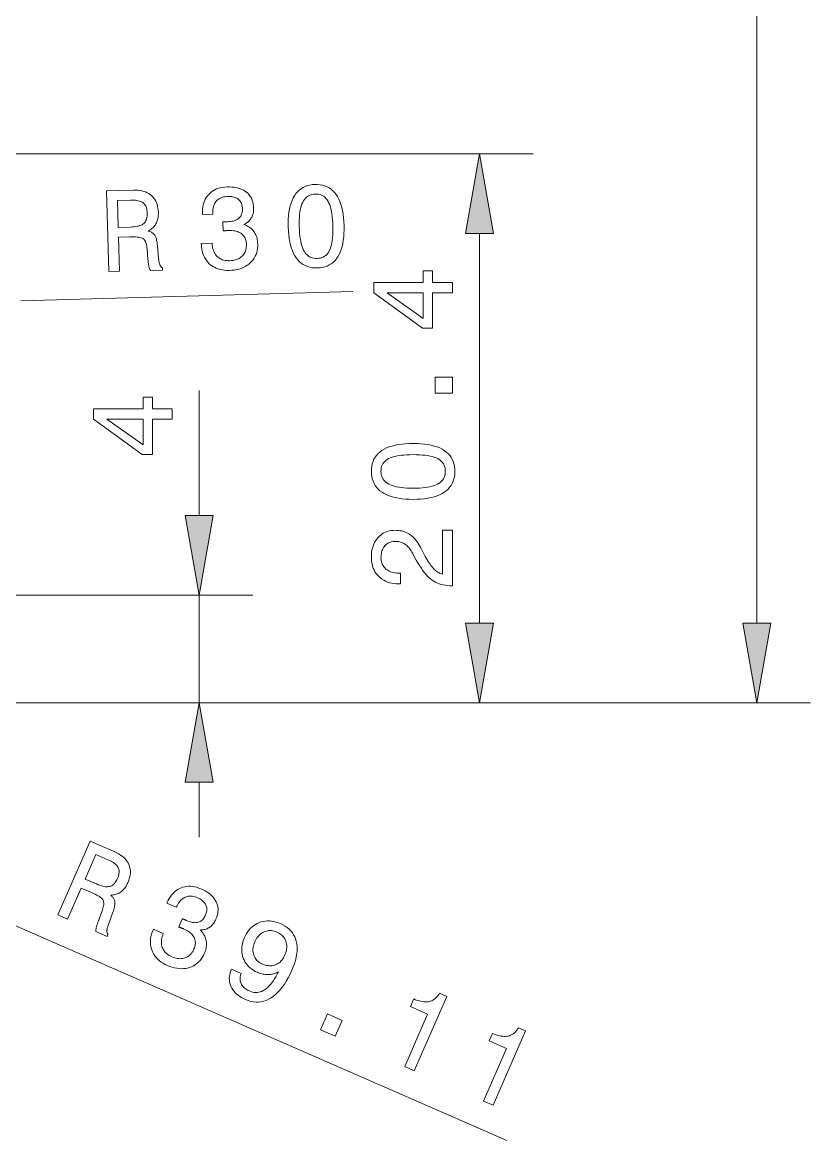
# Model space of a CAD drawing. Extents: x 0 to 297, y 0 to 420.
# Drawn here: x 146.33 to 175.65, y 111.93 to 153.49 of the extents above; entities that cross this region are included whole.
import ezdxf

# ---------------------------------------------------------------- set-up
doc = ezdxf.new("R2010")
doc.units = 0

msp = doc.modelspace()

# ---------------------------------------------------------------- linework, layer by layer
at = {"color": 7, "lineweight": 13}
for p, q in [((173.645, 131.163), (173.645, 284.152)), ((132.492, 148.606), (165.327, 148.606)), ((142.032, 128.208), (165.327, 128.208)), ((142.032, 128.208), (175.645, 128.208)), ((142.765, 121.361), (164.344, 111.93))]:
    msp.add_line(p, q, dxfattribs=at)
at = {"color": 7, "lineweight": 13, "ltscale": 0.362214}
msp.add_line((163.327, 131.163), (163.327, 145.651), dxfattribs=at)
at = {"color": 7, "lineweight": 13, "ltscale": 0.308955}
msp.add_line((146.273, 143.139), (158.626, 143.489), dxfattribs=at)
at = {"color": 5, "lineweight": 13, "ltscale": 0.116125}
msp.add_line((152.907, 135.163), (152.907, 139.808), dxfattribs=at)
at = {"color": 5, "lineweight": 13}
msp.add_line((125.571, 132.208), (154.907, 132.208), dxfattribs=at)
at = {"color": 5, "lineweight": 13, "ltscale": 0.1}
msp.add_line((152.907, 128.208), (152.907, 132.208), dxfattribs=at)
at = {"color": 5, "lineweight": 13, "ltscale": 0.321868}
msp.add_line((142.032, 128.208), (154.907, 128.208), dxfattribs=at)
at = {"color": 5, "lineweight": 13, "ltscale": 0.051139}
msp.add_line((152.907, 123.208), (152.907, 125.254), dxfattribs=at)
at = {"color": 7, "lineweight": 13}
for points in [[(163.848, 145.651), (163.327, 148.606), (162.806, 145.651)], [(149.541, 144.232), (149.456, 147.227), (150.457, 147.255), (150.544, 147.255), (150.626, 147.251), (150.704, 147.242), (150.778, 147.229), (150.849, 147.212), (150.915, 147.189), (150.976, 147.163), (151.034, 147.132), (151.088, 147.096), (151.138, 147.056), (151.183, 147.012), (151.224, 146.963), (151.26, 146.911), (151.292, 146.854), (151.319, 146.793), (151.342, 146.728), (151.36, 146.659), (151.374, 146.586), (151.383, 146.509), (151.387, 146.427), (151.388, 146.379), (151.386, 146.332), (151.382, 146.286), (151.377, 146.242), (151.369, 146.199), (151.359, 146.158), (151.347, 146.118), (151.333, 146.08), (151.317, 146.043), (151.299, 146.007), (151.279, 145.973), (151.257, 145.941), (151.233, 145.91), (151.207, 145.881), (151.179, 145.853), (151.149, 145.827), (151.118, 145.802), (151.084, 145.779), (151.048, 145.758), (151.01, 145.738), (151.043, 145.728), (151.073, 145.717), (151.102, 145.704), (151.129, 145.691), (151.153, 145.676), (151.177, 145.66), (151.198, 145.642), (151.217, 145.624), (151.235, 145.604), (151.251, 145.583), (151.266, 145.56), (151.279, 145.533), (151.292, 145.503), (151.303, 145.469), (151.314, 145.432), (151.323, 145.392), (151.332, 145.348), (151.34, 145.301), (151.347, 145.251), (151.353, 145.197), (151.398, 144.711), (151.401, 144.68), (151.405, 144.651), (151.408, 144.624), (151.413, 144.598), (151.417, 144.574), (151.422, 144.552), (151.427, 144.532), (151.433, 144.513), (151.438, 144.496), (151.445, 144.48), (151.451, 144.466), (151.459, 144.452), (151.466, 144.44), (151.475, 144.428), (151.484, 144.416), (151.494, 144.406), (151.505, 144.396), (151.516, 144.387), (151.528, 144.379), (151.54, 144.371), (151.543, 144.289), (151.09, 144.276), (151.084, 144.286), (151.078, 144.297), (151.072, 144.309), (151.066, 144.322), (151.061, 144.336), (151.056, 144.351), (151.051, 144.367), (151.046, 144.383), (151.042, 144.401), (151.037, 144.42), (151.033, 144.44), (151.029, 144.461), (151.025, 144.484), (151.021, 144.508), (151.017, 144.533), (151.013, 144.56), (151.01, 144.588), (151.007, 144.618), (151.003, 144.648), (151, 144.681), (150.968, 145.068), (150.962, 145.124), (150.955, 145.176), (150.946, 145.225), (150.935, 145.269), (150.923, 145.308), (150.909, 145.344), (150.894, 145.376), (150.876, 145.403), (150.858, 145.427), (150.837, 145.446), (150.813, 145.462), (150.783, 145.476), (150.746, 145.488), (150.703, 145.499), (150.654, 145.507), (150.599, 145.513), (150.538, 145.518), (150.47, 145.52), (150.396, 145.521), (150.316, 145.52), (149.905, 145.508), (149.941, 144.244)], [(152.986, 145.27), (153.384, 145.282), (153.389, 145.22), (153.396, 145.161), (153.407, 145.105), (153.421, 145.052), (153.439, 145.002), (153.459, 144.955), (153.482, 144.911), (153.509, 144.87), (153.539, 144.832), (153.572, 144.797), (153.608, 144.764), (153.646, 144.736), (153.687, 144.711), (153.73, 144.69), (153.776, 144.672), (153.825, 144.658), (153.876, 144.647), (153.93, 144.64), (153.987, 144.636), (154.046, 144.636), (154.103, 144.639), (154.158, 144.645), (154.211, 144.655), (154.261, 144.667), (154.308, 144.683), (154.353, 144.702), (154.395, 144.723), (154.435, 144.748), (154.471, 144.776), (154.506, 144.807), (154.537, 144.841), (154.565, 144.877), (154.589, 144.915), (154.61, 144.956), (154.628, 144.998), (154.642, 145.043), (154.652, 145.091), (154.659, 145.14), (154.663, 145.192), (154.663, 145.246), (154.66, 145.295), (154.654, 145.342), (154.644, 145.386), (154.631, 145.428), (154.615, 145.468), (154.595, 145.505), (154.573, 145.541), (154.547, 145.573), (154.517, 145.604), (154.485, 145.632), (154.449, 145.658), (154.411, 145.681), (154.37, 145.701), (154.326, 145.717), (154.28, 145.732), (154.231, 145.743), (154.18, 145.751), (154.126, 145.757), (154.069, 145.759), (154.01, 145.759), (154.001, 145.759), (153.993, 145.758), (153.984, 145.758), (153.975, 145.758), (153.966, 145.757), (153.958, 145.757), (153.949, 145.756), (153.94, 145.756), (153.93, 145.755), (153.921, 145.754), (153.912, 145.754), (153.901, 145.753), (153.891, 145.752), (153.879, 145.751), (153.868, 145.75), (153.855, 145.749), (153.842, 145.748), (153.828, 145.747), (153.814, 145.746), (153.799, 145.745), (153.79, 146.084), (153.799, 146.084), (153.808, 146.084), (153.817, 146.084), (153.826, 146.083), (153.835, 146.083), (153.844, 146.083), (153.852, 146.083), (153.861, 146.083), (153.87, 146.083), (153.878, 146.083), (153.887, 146.083), (153.895, 146.083), (153.903, 146.083), (153.911, 146.084), (153.919, 146.084), (153.926, 146.084), (153.934, 146.084), (153.942, 146.084), (153.949, 146.084), (153.956, 146.084), (154.013, 146.087), (154.066, 146.092), (154.117, 146.099), (154.164, 146.109), (154.208, 146.12), (154.25, 146.134), (154.288, 146.15), (154.323, 146.168), (154.355, 146.189), (154.384, 146.211), (154.41, 146.236), (154.433, 146.264), (154.453, 146.293), (154.47, 146.325), (154.485, 146.36), (154.496, 146.396), (154.505, 146.435), (154.511, 146.477), (154.514, 146.52), (154.514, 146.566), (154.511, 146.611), (154.506, 146.653), (154.498, 146.693), (154.488, 146.731), (154.474, 146.767), (154.458, 146.8), (154.44, 146.831), (154.419, 146.861), (154.395, 146.888), (154.368, 146.912), (154.339, 146.935), (154.308, 146.955), (154.274, 146.972), (154.238, 146.987), (154.2, 146.999), (154.159, 147.009), (154.116, 147.016), (154.071, 147.021), (154.024, 147.024), (153.974, 147.023), (153.918, 147.02), (153.865, 147.014), (153.815, 147.004), (153.767, 146.992), (153.723, 146.976), (153.681, 146.957), (153.643, 146.935), (153.607, 146.909), (153.574, 146.881), (153.543, 146.849), (153.516, 146.814), (153.492, 146.776), (153.471, 146.736), (153.453, 146.692), (153.438, 146.646), (153.426, 146.596), (153.417, 146.544), (153.411, 146.488), (153.408, 146.43), (153.408, 146.368), (153.025, 146.358), (153.024, 146.387), (153.024, 146.473), (153.029, 146.556), (153.04, 146.636), (153.056, 146.712), (153.077, 146.785), (153.103, 146.854), (153.134, 146.919), (153.171, 146.982), (153.213, 147.041), (153.26, 147.096), (153.312, 147.147), (153.367, 147.193), (153.426, 147.234), (153.489, 147.27), (153.555, 147.301), (153.625, 147.326), (153.699, 147.346), (153.777, 147.362), (153.858, 147.372), (153.943, 147.377), (154.033, 147.377), (154.119, 147.373), (154.2, 147.365), (154.278, 147.352), (154.352, 147.335), (154.422, 147.314), (154.488, 147.288), (154.55, 147.258), (154.607, 147.223), (154.661, 147.184), (154.71, 147.141), (154.755, 147.095), (154.794, 147.045), (154.829, 146.992), (154.858, 146.935), (154.882, 146.874), (154.902, 146.81), (154.917, 146.743), (154.926, 146.672), (154.931, 146.597), (154.931, 146.554), (154.929, 146.513), (154.926, 146.472), (154.92, 146.433), (154.913, 146.395), (154.903, 146.358), (154.892, 146.323), (154.878, 146.288), (154.863, 146.255), (154.845, 146.223), (154.826, 146.193), (154.805, 146.164), (154.782, 146.136), (154.757, 146.11), (154.73, 146.085), (154.702, 146.061), (154.671, 146.039), (154.639, 146.019), (154.605, 145.999), (154.569, 145.982), (154.616, 145.964), (154.662, 145.945), (154.705, 145.923), (154.746, 145.9), (154.785, 145.874), (154.821, 145.847), (154.855, 145.817), (154.887, 145.785), (154.917, 145.752), (154.944, 145.716), (154.969, 145.678), (154.991, 145.639), (155.011, 145.597), (155.029, 145.554), (155.044, 145.509), (155.057, 145.463), (155.067, 145.414), (155.075, 145.364), (155.08, 145.312), (155.083, 145.258), (155.082, 145.173), (155.075, 145.092), (155.063, 145.013), (155.044, 144.938), (155.02, 144.866), (154.989, 144.798), (154.953, 144.733), (154.91, 144.671), (154.862, 144.612), (154.807, 144.556), (154.748, 144.505), (154.684, 144.459), (154.616, 144.417), (154.545, 144.381), (154.469, 144.351), (154.389, 144.325), (154.306, 144.304), (154.218, 144.288), (154.126, 144.278), (154.031, 144.273), (153.94, 144.273), (153.852, 144.279), (153.769, 144.29), (153.688, 144.307), (153.612, 144.329), (153.539, 144.357), (153.47, 144.39), (153.404, 144.429), (153.342, 144.474), (153.283, 144.524), (153.229, 144.578), (153.181, 144.637), (153.137, 144.699), (153.1, 144.765), (153.067, 144.835), (153.04, 144.909), (153.019, 144.986), (153.003, 145.067), (152.992, 145.152), (152.987, 145.241)], [(156.216, 145.885), (156.215, 146.033), (156.219, 146.175), (156.228, 146.309), (156.243, 146.436), (156.264, 146.556), (156.29, 146.669), (156.321, 146.775), (156.358, 146.874), (156.401, 146.966), (156.449, 147.05), (156.503, 147.127), (156.561, 147.196), (156.625, 147.258), (156.693, 147.312), (156.767, 147.357), (156.846, 147.395), (156.929, 147.426), (157.018, 147.448), (157.112, 147.463), (157.211, 147.469), (157.311, 147.468), (157.407, 147.459), (157.497, 147.442), (157.583, 147.417), (157.664, 147.384), (157.74, 147.342), (157.811, 147.293), (157.878, 147.236), (157.94, 147.17), (157.997, 147.097), (158.049, 147.016), (158.096, 146.927), (158.138, 146.831), (158.175, 146.727), (158.207, 146.615), (158.234, 146.496), (158.256, 146.369), (158.273, 146.235), (158.285, 146.093), (158.292, 145.943), (158.294, 145.794), (158.29, 145.652), (158.281, 145.517), (158.266, 145.39), (158.246, 145.27), (158.22, 145.157), (158.189, 145.052), (158.152, 144.953), (158.11, 144.863), (158.062, 144.779), (158.01, 144.703), (157.952, 144.635), (157.888, 144.574), (157.82, 144.521), (157.746, 144.476), (157.667, 144.438), (157.583, 144.408), (157.493, 144.386), (157.399, 144.372), (157.299, 144.365), (157.2, 144.366), (157.105, 144.375), (157.015, 144.393), (156.93, 144.418), (156.849, 144.451), (156.773, 144.492), (156.701, 144.542), (156.634, 144.599), (156.572, 144.664), (156.515, 144.737), (156.462, 144.818), (156.414, 144.907), (156.372, 145.003), (156.334, 145.106), (156.302, 145.217), (156.274, 145.336), (156.252, 145.462), (156.235, 145.595), (156.223, 145.736)], [(150.356, 146.885), (149.867, 146.871), (149.895, 145.875), (150.357, 145.888), (150.425, 145.891), (150.489, 145.896), (150.548, 145.904), (150.604, 145.913), (150.654, 145.925), (150.701, 145.939), (150.743, 145.956), (150.781, 145.974), (150.815, 145.995), (150.844, 146.018), (150.87, 146.043), (150.893, 146.071), (150.913, 146.103), (150.93, 146.137), (150.944, 146.175), (150.956, 146.215), (150.964, 146.259), (150.97, 146.305), (150.973, 146.355), (150.973, 146.407), (150.97, 146.459), (150.964, 146.507), (150.956, 146.553), (150.945, 146.595), (150.932, 146.634), (150.916, 146.67), (150.897, 146.703), (150.876, 146.733), (150.852, 146.76), (150.825, 146.784), (150.795, 146.805), (150.761, 146.823), (150.724, 146.839), (150.682, 146.853), (150.637, 146.865), (150.589, 146.874), (150.536, 146.88), (150.48, 146.884), (150.42, 146.886)], [(156.629, 145.896), (156.634, 145.776), (156.642, 145.662), (156.653, 145.555), (156.666, 145.455), (156.683, 145.361), (156.702, 145.274), (156.724, 145.194), (156.749, 145.12), (156.776, 145.053), (156.807, 144.993), (156.84, 144.94), (156.877, 144.892), (156.917, 144.85), (156.961, 144.814), (157.007, 144.783), (157.057, 144.759), (157.11, 144.74), (157.167, 144.727), (157.226, 144.72), (157.289, 144.719), (157.352, 144.724), (157.412, 144.734), (157.467, 144.75), (157.519, 144.771), (157.568, 144.798), (157.612, 144.831), (157.653, 144.869), (157.691, 144.913), (157.724, 144.962), (157.754, 145.017), (157.781, 145.078), (157.804, 145.146), (157.824, 145.221), (157.841, 145.302), (157.855, 145.39), (157.866, 145.485), (157.873, 145.586), (157.878, 145.695), (157.879, 145.81), (157.877, 145.932), (157.872, 146.054), (157.864, 146.169), (157.854, 146.277), (157.841, 146.378), (157.825, 146.473), (157.806, 146.56), (157.784, 146.64), (157.76, 146.714), (157.733, 146.78), (157.703, 146.84), (157.67, 146.893), (157.633, 146.94), (157.594, 146.982), (157.55, 147.018), (157.504, 147.048), (157.454, 147.072), (157.401, 147.091), (157.345, 147.103), (157.285, 147.11), (157.221, 147.111), (157.159, 147.106), (157.1, 147.096), (157.044, 147.08), (156.992, 147.059), (156.944, 147.031), (156.899, 146.998), (156.858, 146.96), (156.82, 146.915), (156.786, 146.866), (156.755, 146.81), (156.728, 146.748), (156.704, 146.68), (156.684, 146.605), (156.666, 146.524), (156.652, 146.436), (156.641, 146.341), (156.633, 146.24), (156.629, 146.132), (156.628, 146.017)], [(162.327, 143.439), (161.585, 143.439), (161.585, 142.122), (161.206, 142.122), (159.395, 143.435), (159.395, 143.827), (161.239, 143.827), (161.239, 144.255), (161.585, 144.255), (161.585, 143.827), (162.327, 143.827)], [(161.239, 142.484), (161.239, 143.439), (159.896, 143.439)], [(162.327, 139.706), (161.684, 139.706), (161.684, 140.302), (162.327, 140.302)], [(160.864, 135.765), (160.716, 135.768), (160.574, 135.776), (160.44, 135.789), (160.313, 135.808), (160.194, 135.832), (160.082, 135.861), (159.977, 135.896), (159.879, 135.935), (159.789, 135.981), (159.706, 136.031), (159.63, 136.087), (159.563, 136.147), (159.503, 136.212), (159.451, 136.282), (159.408, 136.357), (159.372, 136.437), (159.344, 136.522), (159.324, 136.611), (159.312, 136.706), (159.308, 136.805), (159.312, 136.905), (159.324, 137), (159.344, 137.09), (159.371, 137.175), (159.407, 137.255), (159.45, 137.33), (159.501, 137.4), (159.561, 137.465), (159.628, 137.525), (159.702, 137.58), (159.785, 137.629), (159.875, 137.674), (159.973, 137.713), (160.078, 137.748), (160.19, 137.776), (160.31, 137.8), (160.437, 137.818), (160.572, 137.832), (160.714, 137.839), (160.864, 137.842), (161.013, 137.839), (161.155, 137.832), (161.29, 137.818), (161.417, 137.8), (161.536, 137.776), (161.648, 137.748), (161.753, 137.713), (161.85, 137.674), (161.939, 137.629), (162.022, 137.58), (162.096, 137.525), (162.163, 137.465), (162.222, 137.4), (162.273, 137.33), (162.316, 137.255), (162.351, 137.175), (162.378, 137.09), (162.398, 137), (162.41, 136.905), (162.414, 136.805), (162.41, 136.706), (162.398, 136.611), (162.378, 136.522), (162.351, 136.437), (162.315, 136.357), (162.272, 136.282), (162.22, 136.212), (162.161, 136.147), (162.094, 136.087), (162.019, 136.031), (161.937, 135.981), (161.847, 135.935), (161.75, 135.896), (161.645, 135.861), (161.533, 135.832), (161.414, 135.808), (161.288, 135.789), (161.154, 135.776), (161.013, 135.768)], [(160.864, 136.179), (160.985, 136.18), (161.099, 136.185), (161.206, 136.192), (161.307, 136.203), (161.401, 136.217), (161.488, 136.233), (161.569, 136.253), (161.643, 136.276), (161.711, 136.302), (161.772, 136.33), (161.826, 136.363), (161.875, 136.398), (161.918, 136.437), (161.956, 136.479), (161.988, 136.525), (162.013, 136.574), (162.034, 136.627), (162.048, 136.683), (162.057, 136.742), (162.059, 136.805), (162.057, 136.868), (162.048, 136.928), (162.034, 136.984), (162.014, 137.036), (161.988, 137.085), (161.957, 137.131), (161.92, 137.173), (161.877, 137.212), (161.829, 137.247), (161.775, 137.278), (161.715, 137.306), (161.647, 137.332), (161.573, 137.354), (161.493, 137.373), (161.405, 137.39), (161.31, 137.403), (161.209, 137.413), (161.101, 137.421), (160.986, 137.425), (160.864, 137.427), (160.742, 137.425), (160.627, 137.421), (160.518, 137.413), (160.417, 137.403), (160.322, 137.39), (160.234, 137.373), (160.153, 137.354), (160.079, 137.332), (160.012, 137.306), (159.951, 137.278), (159.897, 137.247), (159.849, 137.212), (159.806, 137.173), (159.769, 137.131), (159.738, 137.085), (159.712, 137.036), (159.692, 136.984), (159.678, 136.928), (159.67, 136.868), (159.667, 136.805), (159.67, 136.742), (159.678, 136.683), (159.693, 136.627), (159.713, 136.574), (159.739, 136.525), (159.77, 136.479), (159.808, 136.437), (159.851, 136.398), (159.9, 136.363), (159.954, 136.33), (160.015, 136.302), (160.083, 136.276), (160.157, 136.253), (160.238, 136.233), (160.326, 136.217), (160.42, 136.203), (160.521, 136.192), (160.629, 136.185), (160.743, 136.18)], [(162.327, 132.555), (162.315, 132.555), (162.227, 132.557), (162.143, 132.563), (162.061, 132.573), (161.982, 132.588), (161.906, 132.606), (161.834, 132.629), (161.764, 132.656), (161.697, 132.687), (161.633, 132.722), (161.571, 132.761), (161.512, 132.806), (161.452, 132.857), (161.393, 132.915), (161.334, 132.98), (161.274, 133.051), (161.215, 133.129), (161.156, 133.214), (161.098, 133.305), (161.039, 133.403), (160.98, 133.508), (160.841, 133.763), (160.816, 133.807), (160.79, 133.85), (160.764, 133.889), (160.737, 133.927), (160.709, 133.961), (160.681, 133.994), (160.652, 134.023), (160.622, 134.051), (160.592, 134.076), (160.562, 134.098), (160.53, 134.118), (160.497, 134.136), (160.464, 134.152), (160.429, 134.165), (160.393, 134.177), (160.356, 134.186), (160.318, 134.194), (160.279, 134.199), (160.239, 134.202), (160.198, 134.203), (160.151, 134.202), (160.106, 134.197), (160.063, 134.189), (160.022, 134.177), (159.983, 134.162), (159.945, 134.144), (159.909, 134.123), (159.875, 134.099), (159.843, 134.071), (159.813, 134.04), (159.785, 134.006), (159.76, 133.97), (159.738, 133.932), (159.719, 133.891), (159.703, 133.849), (159.69, 133.804), (159.68, 133.757), (159.673, 133.708), (159.668, 133.656), (159.667, 133.602), (159.669, 133.549), (159.674, 133.498), (159.683, 133.45), (159.696, 133.403), (159.713, 133.359), (159.733, 133.317), (159.758, 133.278), (159.785, 133.241), (159.817, 133.206), (159.852, 133.173), (159.891, 133.144), (159.932, 133.117), (159.976, 133.093), (160.023, 133.073), (160.072, 133.056), (160.125, 133.041), (160.18, 133.031), (160.238, 133.023), (160.299, 133.018), (160.362, 133.016), (160.398, 133.016), (160.398, 132.624), (160.337, 132.624), (160.244, 132.627), (160.155, 132.635), (160.07, 132.649), (159.989, 132.667), (159.912, 132.692), (159.839, 132.721), (159.77, 132.756), (159.704, 132.797), (159.643, 132.843), (159.585, 132.894), (159.533, 132.95), (159.486, 133.01), (159.444, 133.073), (159.408, 133.141), (159.378, 133.212), (159.353, 133.287), (159.333, 133.366), (159.319, 133.449), (159.311, 133.535), (159.308, 133.626), (159.311, 133.712), (159.318, 133.796), (159.33, 133.876), (159.348, 133.953), (159.37, 134.026), (159.397, 134.096), (159.429, 134.162), (159.466, 134.225), (159.508, 134.285), (159.555, 134.341), (159.606, 134.393), (159.66, 134.44), (159.717, 134.481), (159.777, 134.516), (159.84, 134.546), (159.906, 134.571), (159.976, 134.59), (160.048, 134.603), (160.124, 134.612), (160.202, 134.614), (160.263, 134.613), (160.323, 134.608), (160.381, 134.6), (160.438, 134.589), (160.493, 134.574), (160.546, 134.557), (160.598, 134.536), (160.649, 134.512), (160.698, 134.485), (160.745, 134.454), (160.791, 134.42), (160.836, 134.383), (160.879, 134.343), (160.921, 134.299), (160.962, 134.252), (161.002, 134.201), (161.041, 134.147), (161.078, 134.09), (161.114, 134.029), (161.149, 133.965), (161.277, 133.712), (161.315, 133.642), (161.351, 133.576), (161.387, 133.514), (161.422, 133.456), (161.456, 133.402), (161.49, 133.353), (161.522, 133.307), (161.555, 133.265), (161.586, 133.228), (161.617, 133.195), (161.647, 133.164), (161.679, 133.136), (161.711, 133.11), (161.744, 133.086), (161.778, 133.064), (161.812, 133.044), (161.847, 133.027), (161.883, 133.011), (161.919, 132.998), (161.956, 132.987), (161.956, 134.614), (162.327, 134.614)], [(162.806, 131.163), (163.327, 128.208), (163.848, 131.163)], [(173.124, 131.163), (173.645, 128.208), (174.166, 131.163)], [(147.647, 120.319), (148.847, 123.064), (149.764, 122.663), (149.843, 122.626), (149.915, 122.587), (149.982, 122.546), (150.044, 122.503), (150.1, 122.457), (150.15, 122.409), (150.195, 122.358), (150.234, 122.305), (150.267, 122.25), (150.295, 122.193), (150.317, 122.133), (150.333, 122.072), (150.344, 122.009), (150.348, 121.944), (150.347, 121.878), (150.34, 121.809), (150.327, 121.739), (150.308, 121.667), (150.284, 121.593), (150.253, 121.518), (150.233, 121.473), (150.211, 121.432), (150.188, 121.392), (150.164, 121.354), (150.139, 121.319), (150.112, 121.286), (150.085, 121.255), (150.056, 121.226), (150.026, 121.2), (149.994, 121.175), (149.962, 121.153), (149.928, 121.133), (149.893, 121.115), (149.857, 121.1), (149.82, 121.087), (149.782, 121.076), (149.743, 121.067), (149.702, 121.061), (149.661, 121.056), (149.618, 121.054), (149.643, 121.032), (149.666, 121.009), (149.686, 120.985), (149.705, 120.962), (149.721, 120.938), (149.735, 120.913), (149.747, 120.888), (149.757, 120.863), (149.764, 120.838), (149.77, 120.812), (149.773, 120.785), (149.774, 120.755), (149.772, 120.722), (149.768, 120.687), (149.762, 120.649), (149.754, 120.608), (149.743, 120.565), (149.73, 120.519), (149.715, 120.47), (149.697, 120.419), (149.531, 119.96), (149.521, 119.931), (149.512, 119.903), (149.503, 119.877), (149.496, 119.852), (149.49, 119.829), (149.485, 119.806), (149.481, 119.786), (149.478, 119.766), (149.476, 119.748), (149.475, 119.732), (149.475, 119.716), (149.476, 119.701), (149.477, 119.686), (149.48, 119.671), (149.484, 119.657), (149.488, 119.643), (149.493, 119.63), (149.5, 119.617), (149.507, 119.604), (149.515, 119.592), (149.482, 119.517), (149.067, 119.698), (149.066, 119.71), (149.065, 119.723), (149.065, 119.736), (149.065, 119.75), (149.066, 119.765), (149.068, 119.78), (149.07, 119.797), (149.073, 119.814), (149.077, 119.832), (149.081, 119.851), (149.085, 119.871), (149.091, 119.892), (149.097, 119.914), (149.103, 119.938), (149.111, 119.962), (149.119, 119.988), (149.128, 120.015), (149.137, 120.043), (149.147, 120.072), (149.158, 120.102), (149.294, 120.466), (149.313, 120.52), (149.329, 120.57), (149.341, 120.618), (149.35, 120.662), (149.356, 120.703), (149.359, 120.742), (149.358, 120.777), (149.354, 120.809), (149.347, 120.838), (149.337, 120.864), (149.322, 120.889), (149.301, 120.915), (149.273, 120.942), (149.238, 120.969), (149.198, 120.998), (149.15, 121.027), (149.097, 121.057), (149.037, 121.088), (148.97, 121.12), (148.897, 121.153), (148.521, 121.318), (148.014, 120.159)], [(149.515, 122.372), (149.067, 122.567), (148.668, 121.654), (149.091, 121.469), (149.154, 121.443), (149.214, 121.42), (149.271, 121.401), (149.325, 121.387), (149.376, 121.376), (149.424, 121.369), (149.469, 121.365), (149.512, 121.366), (149.551, 121.37), (149.587, 121.378), (149.621, 121.39), (149.654, 121.406), (149.686, 121.426), (149.716, 121.45), (149.745, 121.478), (149.772, 121.51), (149.798, 121.545), (149.823, 121.585), (149.847, 121.629), (149.869, 121.676), (149.889, 121.724), (149.904, 121.77), (149.916, 121.815), (149.924, 121.858), (149.929, 121.899), (149.93, 121.938), (149.927, 121.976), (149.92, 122.012), (149.91, 122.047), (149.896, 122.08), (149.878, 122.111), (149.855, 122.143), (149.828, 122.173), (149.797, 122.203), (149.761, 122.233), (149.721, 122.262), (149.676, 122.29), (149.627, 122.318), (149.573, 122.345)], [(151.206, 119.79), (151.571, 119.63), (151.549, 119.572), (151.531, 119.516), (151.517, 119.461), (151.507, 119.407), (151.501, 119.354), (151.5, 119.303), (151.502, 119.253), (151.509, 119.205), (151.519, 119.157), (151.534, 119.111), (151.553, 119.067), (151.575, 119.025), (151.602, 118.985), (151.632, 118.947), (151.666, 118.911), (151.704, 118.878), (151.746, 118.846), (151.791, 118.817), (151.841, 118.789), (151.894, 118.764), (151.948, 118.742), (152, 118.725), (152.052, 118.711), (152.102, 118.701), (152.152, 118.695), (152.2, 118.692), (152.247, 118.694), (152.294, 118.7), (152.339, 118.709), (152.383, 118.723), (152.426, 118.74), (152.467, 118.761), (152.505, 118.785), (152.541, 118.812), (152.575, 118.844), (152.607, 118.878), (152.637, 118.917), (152.664, 118.959), (152.69, 119.004), (152.713, 119.053), (152.731, 119.098), (152.745, 119.143), (152.755, 119.188), (152.762, 119.231), (152.764, 119.274), (152.762, 119.316), (152.757, 119.358), (152.747, 119.399), (152.733, 119.439), (152.716, 119.478), (152.695, 119.517), (152.67, 119.553), (152.641, 119.589), (152.609, 119.623), (152.573, 119.655), (152.534, 119.686), (152.491, 119.716), (152.444, 119.744), (152.394, 119.77), (152.34, 119.795), (152.333, 119.799), (152.325, 119.802), (152.317, 119.805), (152.309, 119.809), (152.3, 119.812), (152.292, 119.816), (152.284, 119.819), (152.275, 119.822), (152.267, 119.826), (152.258, 119.829), (152.249, 119.832), (152.24, 119.836), (152.23, 119.84), (152.219, 119.844), (152.208, 119.848), (152.196, 119.852), (152.184, 119.857), (152.171, 119.862), (152.158, 119.867), (152.144, 119.872), (152.28, 120.183), (152.288, 120.179), (152.296, 120.175), (152.304, 120.171), (152.312, 120.167), (152.32, 120.163), (152.328, 120.159), (152.336, 120.156), (152.344, 120.152), (152.352, 120.148), (152.36, 120.145), (152.367, 120.141), (152.375, 120.138), (152.382, 120.134), (152.389, 120.131), (152.396, 120.128), (152.403, 120.125), (152.41, 120.121), (152.417, 120.118), (152.424, 120.115), (152.431, 120.113), (152.483, 120.091), (152.534, 120.073), (152.582, 120.058), (152.629, 120.046), (152.674, 120.037), (152.717, 120.032), (152.759, 120.031), (152.798, 120.032), (152.836, 120.037), (152.872, 120.045), (152.906, 120.057), (152.938, 120.072), (152.969, 120.09), (152.998, 120.111), (153.026, 120.136), (153.052, 120.164), (153.077, 120.196), (153.1, 120.231), (153.121, 120.269), (153.141, 120.311), (153.157, 120.352), (153.171, 120.392), (153.18, 120.432), (153.187, 120.471), (153.19, 120.509), (153.19, 120.546), (153.187, 120.582), (153.18, 120.617), (153.17, 120.652), (153.156, 120.686), (153.14, 120.718), (153.12, 120.75), (153.097, 120.78), (153.07, 120.809), (153.041, 120.836), (153.009, 120.862), (152.973, 120.887), (152.934, 120.911), (152.892, 120.933), (152.847, 120.954), (152.795, 120.975), (152.744, 120.992), (152.695, 121.005), (152.647, 121.014), (152.6, 121.018), (152.554, 121.019), (152.509, 121.015), (152.466, 121.008), (152.424, 120.996), (152.383, 120.98), (152.343, 120.96), (152.306, 120.936), (152.269, 120.909), (152.234, 120.877), (152.201, 120.841), (152.169, 120.801), (152.138, 120.758), (152.109, 120.71), (152.082, 120.659), (152.056, 120.603), (151.704, 120.757), (151.716, 120.784), (151.753, 120.862), (151.793, 120.935), (151.837, 121.002), (151.883, 121.064), (151.933, 121.121), (151.987, 121.172), (152.043, 121.218), (152.103, 121.259), (152.166, 121.294), (152.232, 121.324), (152.301, 121.349), (152.37, 121.367), (152.441, 121.379), (152.513, 121.384), (152.586, 121.384), (152.66, 121.377), (152.736, 121.364), (152.813, 121.345), (152.89, 121.319), (152.969, 121.287), (153.051, 121.249), (153.127, 121.209), (153.197, 121.167), (153.262, 121.122), (153.322, 121.075), (153.376, 121.026), (153.424, 120.975), (153.467, 120.921), (153.505, 120.865), (153.537, 120.807), (153.563, 120.747), (153.584, 120.686), (153.598, 120.624), (153.606, 120.561), (153.609, 120.497), (153.605, 120.432), (153.596, 120.366), (153.58, 120.299), (153.558, 120.23), (153.531, 120.161), (153.513, 120.122), (153.493, 120.085), (153.473, 120.05), (153.451, 120.017), (153.428, 119.986), (153.404, 119.957), (153.378, 119.93), (153.352, 119.904), (153.324, 119.881), (153.294, 119.859), (153.264, 119.84), (153.232, 119.822), (153.2, 119.807), (153.166, 119.794), (153.131, 119.783), (153.095, 119.774), (153.058, 119.767), (153.02, 119.762), (152.981, 119.759), (152.941, 119.758), (152.977, 119.722), (153.01, 119.685), (153.04, 119.648), (153.067, 119.609), (153.091, 119.569), (153.112, 119.529), (153.13, 119.487), (153.145, 119.445), (153.158, 119.402), (153.167, 119.358), (153.174, 119.313), (153.177, 119.268), (153.178, 119.222), (153.175, 119.176), (153.17, 119.129), (153.161, 119.081), (153.15, 119.033), (153.135, 118.984), (153.118, 118.935), (153.097, 118.885), (153.061, 118.808), (153.02, 118.737), (152.975, 118.672), (152.926, 118.612), (152.874, 118.557), (152.817, 118.508), (152.756, 118.465), (152.691, 118.427), (152.622, 118.394), (152.549, 118.367), (152.473, 118.346), (152.396, 118.332), (152.317, 118.323), (152.237, 118.321), (152.156, 118.325), (152.073, 118.336), (151.988, 118.353), (151.902, 118.376), (151.815, 118.406), (151.726, 118.442), (151.644, 118.481), (151.567, 118.523), (151.496, 118.569), (151.431, 118.618), (151.371, 118.671), (151.317, 118.727), (151.268, 118.787), (151.225, 118.851), (151.188, 118.917), (151.157, 118.987), (151.131, 119.06), (151.112, 119.134), (151.099, 119.208), (151.093, 119.284), (151.094, 119.361), (151.101, 119.439), (151.114, 119.518), (151.134, 119.599), (151.161, 119.68), (151.194, 119.763)], [(154.105, 118.306), (154.468, 118.147), (154.454, 118.106), (154.443, 118.065), (154.434, 118.024), (154.43, 117.985), (154.428, 117.946), (154.429, 117.908), (154.434, 117.871), (154.442, 117.834), (154.453, 117.799), (154.467, 117.764), (154.485, 117.73), (154.505, 117.697), (154.528, 117.667), (154.554, 117.637), (154.583, 117.609), (154.615, 117.583), (154.65, 117.558), (154.687, 117.535), (154.728, 117.513), (154.771, 117.493), (154.831, 117.469), (154.89, 117.452), (154.949, 117.441), (155.007, 117.437), (155.064, 117.438), (155.121, 117.446), (155.177, 117.459), (155.232, 117.479), (155.287, 117.505), (155.341, 117.537), (155.394, 117.576), (155.447, 117.62), (155.5, 117.671), (155.552, 117.729), (155.603, 117.793), (155.655, 117.863), (155.706, 117.939), (155.756, 118.022), (155.806, 118.111), (155.856, 118.206), (155.819, 118.187), (155.783, 118.17), (155.745, 118.154), (155.708, 118.141), (155.67, 118.13), (155.631, 118.12), (155.593, 118.113), (155.554, 118.107), (155.514, 118.103), (155.474, 118.101), (155.434, 118.101), (155.394, 118.103), (155.354, 118.107), (155.314, 118.113), (155.273, 118.12), (155.233, 118.129), (155.192, 118.141), (155.151, 118.154), (155.111, 118.169), (155.07, 118.186), (154.994, 118.222), (154.924, 118.262), (154.859, 118.305), (154.798, 118.352), (154.743, 118.403), (154.694, 118.458), (154.649, 118.516), (154.609, 118.578), (154.575, 118.644), (154.545, 118.713), (154.522, 118.785), (154.504, 118.858), (154.493, 118.932), (154.488, 119.007), (154.49, 119.083), (154.497, 119.16), (154.511, 119.238), (154.531, 119.317), (154.558, 119.398), (154.59, 119.479), (154.628, 119.559), (154.67, 119.633), (154.715, 119.702), (154.765, 119.765), (154.818, 119.824), (154.875, 119.876), (154.935, 119.924), (155, 119.966), (155.068, 120.003), (155.14, 120.034), (155.214, 120.059), (155.29, 120.078), (155.366, 120.091), (155.443, 120.096), (155.522, 120.096), (155.601, 120.089), (155.681, 120.075), (155.762, 120.055), (155.844, 120.028), (155.927, 119.995), (156.019, 119.95), (156.105, 119.901), (156.182, 119.847), (156.252, 119.789), (156.315, 119.726), (156.371, 119.658), (156.419, 119.585), (156.459, 119.507), (156.492, 119.425), (156.518, 119.338), (156.536, 119.247), (156.546, 119.153), (156.549, 119.054), (156.544, 118.952), (156.531, 118.846), (156.511, 118.737), (156.483, 118.624), (156.447, 118.507), (156.404, 118.387), (156.352, 118.263), (156.286, 118.118), (156.218, 117.984), (156.146, 117.858), (156.073, 117.741), (155.997, 117.634), (155.918, 117.536), (155.837, 117.447), (155.754, 117.368), (155.668, 117.297), (155.579, 117.236), (155.489, 117.185), (155.398, 117.143), (155.306, 117.112), (155.212, 117.09), (155.117, 117.079), (155.022, 117.078), (154.925, 117.087), (154.827, 117.106), (154.728, 117.135), (154.627, 117.174), (154.552, 117.209), (154.481, 117.247), (154.415, 117.288), (154.355, 117.332), (154.299, 117.379), (154.249, 117.428), (154.203, 117.48), (154.162, 117.535), (154.126, 117.592), (154.096, 117.652), (154.07, 117.714), (154.051, 117.777), (154.037, 117.841), (154.029, 117.905), (154.027, 117.97), (154.031, 118.036), (154.041, 118.102), (154.056, 118.169), (154.078, 118.237)], [(154.975, 119.316), (154.953, 119.263), (154.936, 119.211), (154.922, 119.16), (154.912, 119.109), (154.907, 119.06), (154.905, 119.011), (154.907, 118.964), (154.913, 118.917), (154.922, 118.871), (154.936, 118.825), (154.953, 118.782), (154.974, 118.74), (154.998, 118.702), (155.025, 118.665), (155.056, 118.631), (155.089, 118.599), (155.126, 118.569), (155.167, 118.542), (155.211, 118.517), (155.258, 118.495), (155.311, 118.473), (155.364, 118.456), (155.416, 118.443), (155.466, 118.434), (155.516, 118.429), (155.565, 118.428), (155.613, 118.432), (155.66, 118.439), (155.706, 118.451), (155.75, 118.467), (155.794, 118.487), (155.835, 118.511), (155.875, 118.538), (155.912, 118.569), (155.947, 118.603), (155.98, 118.642), (156.012, 118.684), (156.041, 118.729), (156.068, 118.779), (156.093, 118.832), (156.115, 118.887), (156.133, 118.94), (156.147, 118.993), (156.157, 119.045), (156.163, 119.096), (156.165, 119.147), (156.162, 119.196), (156.156, 119.244), (156.146, 119.292), (156.131, 119.338), (156.113, 119.383), (156.091, 119.426), (156.066, 119.466), (156.037, 119.504), (156.005, 119.539), (155.969, 119.573), (155.93, 119.603), (155.887, 119.632), (155.84, 119.658), (155.79, 119.682), (155.741, 119.701), (155.692, 119.717), (155.644, 119.728), (155.596, 119.735), (155.549, 119.738), (155.502, 119.736), (155.455, 119.731), (155.409, 119.721), (155.363, 119.707), (155.318, 119.689), (155.274, 119.667), (155.233, 119.642), (155.193, 119.613), (155.155, 119.581), (155.12, 119.545), (155.087, 119.506), (155.055, 119.464), (155.026, 119.418), (154.999, 119.369)], [(160.548, 114.68), (161.402, 116.635), (160.761, 116.916), (160.883, 117.196), (160.953, 117.168), (161.021, 117.144), (161.085, 117.124), (161.148, 117.108), (161.207, 117.096), (161.264, 117.089), (161.318, 117.085), (161.37, 117.085), (161.419, 117.089), (161.466, 117.096), (161.51, 117.108), (161.554, 117.125), (161.595, 117.145), (161.636, 117.17), (161.675, 117.199), (161.712, 117.232), (161.748, 117.269), (161.783, 117.311), (161.816, 117.357), (161.848, 117.407), (162.116, 117.29), (160.907, 114.523)], [(157.415, 116.05), (157.672, 116.639), (158.219, 116.4), (157.961, 115.811)], [(163.478, 113.399), (164.333, 115.354), (163.692, 115.635), (163.814, 115.915), (163.884, 115.887), (163.951, 115.863), (164.016, 115.843), (164.078, 115.828), (164.138, 115.816), (164.195, 115.808), (164.249, 115.804), (164.301, 115.804), (164.35, 115.808), (164.396, 115.816), (164.441, 115.828), (164.484, 115.844), (164.526, 115.864), (164.566, 115.889), (164.605, 115.918), (164.643, 115.951), (164.679, 115.988), (164.713, 116.03), (164.746, 116.076), (164.778, 116.126), (165.047, 116.009), (163.838, 113.242)]]:
    msp.add_lwpolyline(points, close=True, dxfattribs=at)
at = {"color": 5, "lineweight": 13}
for points in [[(151.907, 138.745), (151.165, 138.745), (151.165, 137.427), (150.785, 137.427), (148.974, 138.741), (148.974, 139.133), (150.819, 139.133), (150.819, 139.561), (151.165, 139.561), (151.165, 139.133), (151.907, 139.133)], [(150.819, 137.79), (150.819, 138.745), (149.476, 138.745)], [(152.386, 135.163), (152.907, 132.208), (153.428, 135.163)], [(153.428, 125.254), (152.907, 128.208), (152.386, 125.254)]]:
    msp.add_lwpolyline(points, close=True, dxfattribs=at)
at = {"color": 7, "lineweight": 13}
for points in [[(163.848, 145.651), (163.327, 148.606), (163.848, 145.651), (162.806, 145.651)], [(162.806, 131.163), (163.327, 128.208), (162.806, 131.163), (163.848, 131.163)], [(173.124, 131.163), (173.645, 128.208), (173.124, 131.163), (174.166, 131.163)]]:
    msp.add_solid(points, dxfattribs=at)
at = {"color": 5, "lineweight": 13}
for points in [[(152.386, 135.163), (152.907, 132.208), (152.386, 135.163), (153.428, 135.163)], [(153.428, 125.254), (152.907, 128.208), (153.428, 125.254), (152.386, 125.254)]]:
    msp.add_solid(points, dxfattribs=at)

doc.saveas('drawing.dxf')
